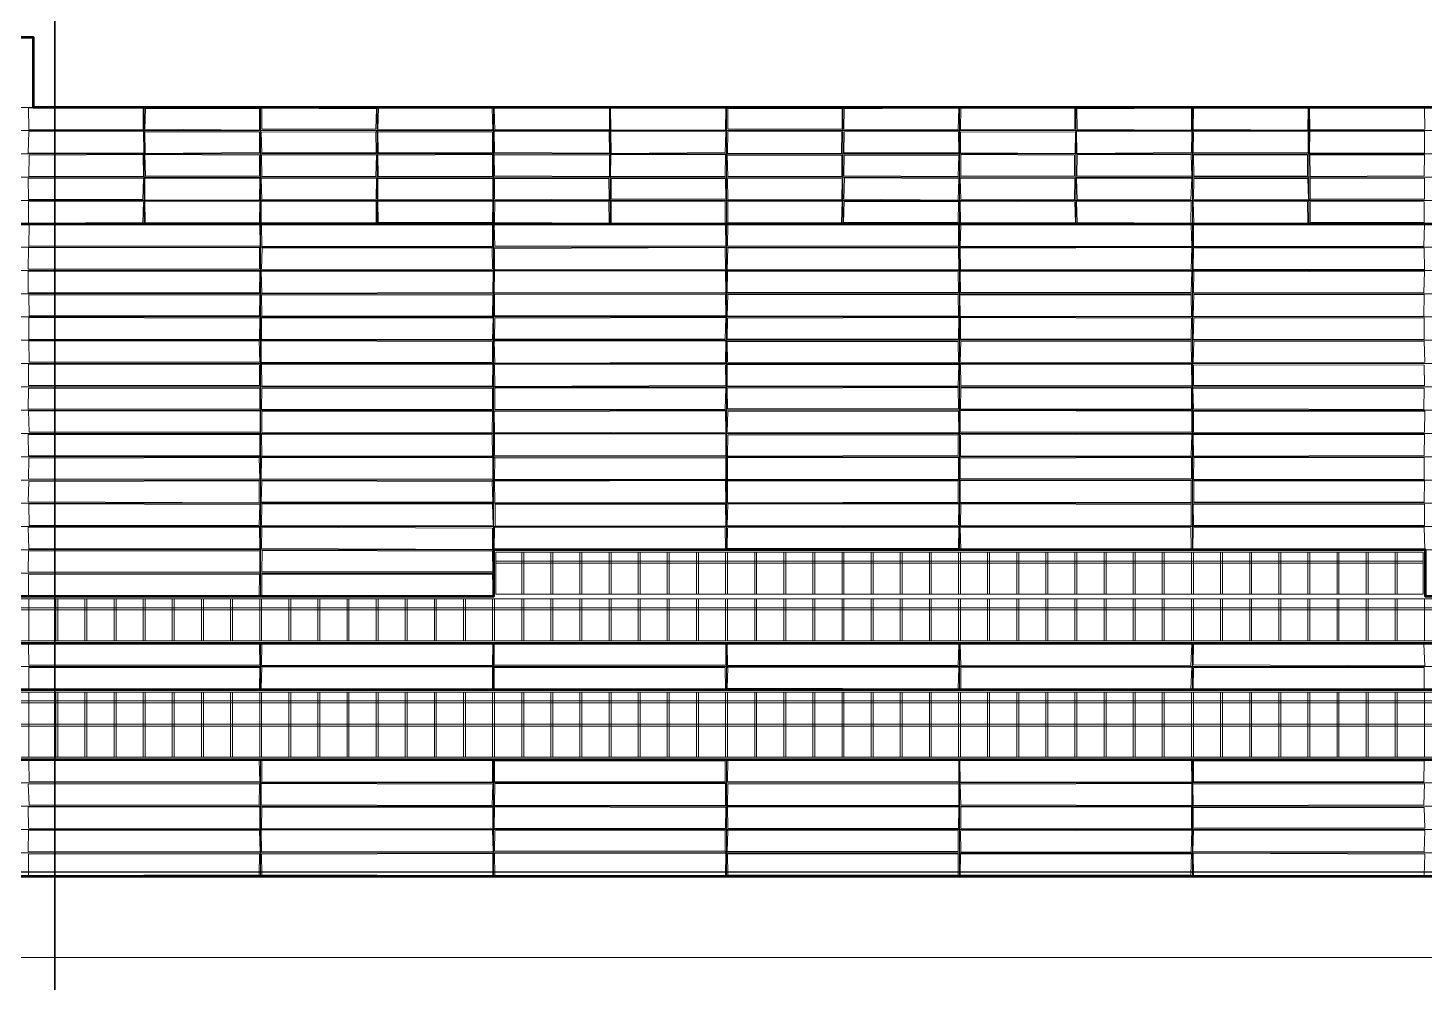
# Model space of a CAD drawing. Extents: x -50000 to 1632000, y -47600 to 308800.
# Drawn here: x 1126013 to 1197985, y -5714 to 43491 of the extents above; entities that cross this region are included whole.
import ezdxf

# ---------------------------------------------------------------- set-up
doc = ezdxf.new("R2010")
doc.units = 0
doc.header["$MEASUREMENT"] = 0
doc.layers.get('Defpoints').update_dxf_attribs({"color": 6})
doc.layers.add('2', color=7, linetype='Continuous')
doc.styles.get("Standard").update_dxf_attribs({"font": 'isocpeur.ttf'})
doc.dimstyles.get("Standard").update_dxf_attribs({"dimscale": 200, "dimtxt": 2.5, "dimasz": 1.5, "dimexe": 1.5, "dimexo": 5, "dimgap": 1, "dimtad": 1, "dimtoh": 1, "dimdec": 0, "dimrnd": 10, "dimzin": 0, "dimtxsty": 'Standard', "dimblk": 'OBLIQUE', "dimcen": 1, "dimdle": 1.5, "dimclrd": 256, "dimclre": 256, "dimclrt": 256, "dimadec": 0, "dimazin": 0, "dimtfac": 1, "dimtdec": 0, "dimtix": 1, "dimtmove": 0, "dimatfit": 3, "dimldrblk": 'NONE', "dimfxl": 1, "dimtolj": 1, "dimtzin": 0, "dimlwd": 18, "dimlwe": 18, "dimarcsym": 1})

# ---------------------------------------------------------------- blocks, each defined once
blk = doc.blocks.new('_Oblique')
at = {"color": 0, "linetype": 'ByBlock', "lineweight": -2}
blk.add_line((-0.5, -0.5), (0.5, 0.5), dxfattribs=at)
blk = doc.blocks.new('*D19')
at = {"layer": '2', "linetype": 'Continuous', "lineweight": 18, "transparency": 16777216}
blk.add_line((837700, -4400), (1240300, -4400), dxfattribs=at)
at = {"layer": 'Defpoints', "color": 0, "linetype": 'Continuous', "transparency": 16777216}
for p in [(1240000, 220000), (838000, 0), (1240000, -4400)]:
    blk.add_point(p, dxfattribs=at)
at = {"layer": '2', "linetype": 'Continuous', "lineweight": 18, "transparency": 16777216, "xscale": 300, "yscale": 300, "zscale": 300, "rotation": 180}
blk.add_blockref('_Oblique', (838000, -4400), dxfattribs=at)
at = {"layer": '2', "linetype": 'Continuous', "lineweight": 18, "transparency": 16777216, "xscale": 300, "yscale": 300, "zscale": 300}
blk.add_blockref('_Oblique', (1240000, -4400), dxfattribs=at)
at = {"layer": '2', "linetype": 'Continuous', "lineweight": 18, "transparency": 16777216, "insert": (1039000, -3950), "char_height": 500, "attachment_point": 5}
blk.add_mtext('\\A1;402000', dxfattribs=at)
blk = doc.blocks.new('_None')

msp = doc.modelspace()

# ---------------------------------------------------------------- linework, layer by layer
at = {"layer": '2', "color": 8, "linetype": 'Continuous', "lineweight": 13}
for p, q in [((1240000, 39400), (874000, 39400)), ((1132000, 33400), (1132000, 39400)), ((1138000, 39400), (1138000, 14200)), ((1144000, 33400), (1144000, 39400)), ((1150000, 14200), (1150000, 39400)), ((1156000, 33400), (1156000, 39400)), ((1162000, 39400), (1162000, 16600)), ((1168000, 33400), (1168000, 39400)), ((1174000, 39400), (1174000, 16600)), ((1180000, 33400), (1180000, 39400)), ((1186000, 39400), (1186000, 16600)), ((1192000, 33400), (1192000, 39400)), ((1240000, 38200), (838000, 38200)), ((1240000, 37000), (1120000, 37000)), ((1240000, 35800), (838000, 35800)), ((1240000, 34600), (838000, 34600)), ((1240000, 33400), (838000, 33400)), ((1240000, 32200), (838000, 32200)), ((1240000, 31000), (838000, 31000)), ((1240000, 29800), (838000, 29800)), ((1240000, 28600), (838000, 28600)), ((838000, 27400), (1240000, 27400)), ((1240000, 26200), (838000, 26200)), ((838000, 25000), (1240000, 25000)), ((1240000, 23800), (838000, 23800)), ((1240000, 22600), (838000, 22600)), ((838000, 21400), (1240000, 21400)), ((1240000, 20200), (838000, 20200)), ((838000, 19000), (1240000, 19000)), ((1240000, 17800), (838000, 17800)), ((1240000, 16600), (838000, 16600)), ((1150000, 15400), (1102000, 15400)), ((1102000, 14200), (1150000, 14200)), ((1240000, 11800), (838000, 11800)), ((1138000, 11800), (1138000, 9400)), ((1150000, 11800), (1150000, 9400)), ((1162000, 11800), (1162000, 9400)), ((1174000, 11800), (1174000, 9400)), ((1186000, 11800), (1186000, 9400)), ((1240000, 10600), (838000, 10600)), ((838000, 9400), (1240000, 9400)), ((1240000, 5800), (838000, 5800)), ((1138000, 5800), (1138000, -200)), ((1150000, 5800), (1150000, -200)), ((1162000, 5800), (1162000, -200)), ((1174000, 5800), (1174000, -200)), ((1186000, 5800), (1186000, -200)), ((1240000, 4600), (838000, 4600)), ((838000, 3400), (1240000, 3400)), ((1240000, 2200), (838000, 2200)), ((1240000, 1000), (838000, 1000)), ((838000, -200), (1240000, -200))]:
    msp.add_line(p, q, dxfattribs=at)
at = {"layer": '2', "color": 8, "linetype": 'Continuous', "lineweight": 9}
for p, q in [((1126039, 39367.3), (1131953.5, 39349)), ((1126053, 38244.1), (1126039, 39367.3)), ((1131951.1, 38250.3), (1131953.5, 39349)), ((1132025.9, 38274.9), (1132069, 39333.1)), ((1132069, 39333.1), (1137946.4, 39339.3)), ((1137949.4, 38227.2), (1137946.4, 39339.3)), ((1138057.5, 39363.9), (1143962.8, 39329.1)), ((1138061.9, 38268.1), (1138057.5, 39363.9)), ((1143928.7, 38269.6), (1143962.8, 39329.1)), ((1144034, 38268), (1144067.9, 39368.3)), ((1144067.9, 39368.3), (1149927.2, 39332.2)), ((1149959.8, 38234.4), (1149927.2, 39332.2)), ((1150036.7, 39341.2), (1155969.8, 39354.4)), ((1150058.2, 38234.1), (1150036.7, 39341.2)), ((1155966.3, 38246.7), (1155969.8, 39354.4)), ((1156027.3, 39361.4), (1161962.3, 39335.5)), ((1156043.5, 38230.5), (1156027.3, 39361.4)), ((1161951.4, 38237.1), (1161962.3, 39335.5)), ((1162059.5, 39342.7), (1167951.8, 39345.7)), ((1162071.4, 38269.8), (1162059.5, 39342.7)), ((1167954.3, 38271.5), (1167951.8, 39345.7)), ((1168046, 38267.2), (1168056.2, 39327.1)), ((1168056.2, 39327.1), (1173970.4, 39371.9)), ((1173929.6, 38236.3), (1173970.4, 39371.9)), ((1174050.4, 38233), (1174062.5, 39368.8)), ((1174062.5, 39368.8), (1179950.4, 39337)), ((1179946.5, 38267.8), (1179950.4, 39337)), ((1180048.9, 39327.4), (1185954.2, 39356.5)), ((1180065.1, 38251.9), (1180048.9, 39327.4)), ((1185949.7, 38232.5), (1185954.2, 39356.5)), ((1186031.7, 38261.6), (1186049, 39346.9)), ((1186049, 39346.9), (1191955.8, 39351.3)), ((1191953.2, 38231.4), (1191955.8, 39351.3)), ((1192030.2, 39370.7), (1197953.7, 39353.6)), ((1192053.5, 38233.4), (1192030.2, 39370.7)), ((1197970.2, 38270.5), (1197953.7, 39353.6)), ((1126030.5, 37034.3), (1126055.8, 38156.3)), ((1126053, 38244.1), (1131951.1, 38250.3)), ((1126055.8, 38156.3), (1131958.2, 38170.7)), ((1131974.1, 37061.7), (1131958.2, 38170.7)), ((1132025.9, 38274.9), (1137949.4, 38227.2)), ((1132031.5, 38133.2), (1137944.8, 38146.8)), ((1137946.3, 37072.3), (1137944.8, 38146.8)), ((1138061.9, 38268.1), (1143928.7, 38269.6)), ((1144000, 38200), (1143930.9, 38126.3)), ((1144034, 38268), (1149959.8, 38234.4)), ((1144038.1, 38135.3), (1149945.9, 38146.5)), ((1149947, 37051.2), (1149945.9, 38146.5)), ((1150032.3, 38166.2), (1155948.1, 38154.8)), ((1150049.6, 37074.4), (1150032.3, 38166.2)), ((1150058.2, 38234.1), (1155966.3, 38246.7)), ((1155962.8, 37046.2), (1155948.1, 38154.8)), ((1156043.5, 38230.5), (1161951.4, 38237.1)), ((1156047.2, 38151.3), (1161967.1, 38138.5)), ((1156064.2, 37026.5), (1156047.2, 38151.3)), ((1162056.7, 37025.7), (1162065.1, 38154.6)), ((1162065.1, 38154.6), (1167943.6, 38142.5)), ((1162071.4, 38269.8), (1167954.3, 38271.5)), ((1168046, 38267.2), (1173929.6, 38236.3)), ((1168064.5, 38143.2), (1173948.2, 38163.6)), ((1173970.5, 37054.9), (1173948.2, 38163.6)), ((1174050.4, 38233), (1179946.5, 38267.8)), ((1180030.3, 38172.8), (1185974.5, 38166.9)), ((1180039.6, 37025.7), (1180030.3, 38172.8)), ((1180065.1, 38251.9), (1185949.7, 38232.5)), ((1185958.9, 37067.9), (1185974.5, 38166.9)), ((1186031.7, 38261.6), (1191953.2, 38231.4)), ((1186037.5, 37068.7), (1186061.8, 38161.1)), ((1186061.8, 38161.1), (1191960.6, 38139.3)), ((1192026.3, 37038.6), (1192047.7, 38171.4)), ((1192047.7, 38171.4), (1197952, 38161.8)), ((1192053.5, 38233.4), (1197970.2, 38270.5)), ((1197951.7, 37032.4), (1197952, 38161.8)), ((1132054, 37026.4), (1132031.5, 38133.2)), ((1138027.4, 38144.8), (1143930.9, 38126.3)), ((1138059.4, 37064), (1138027.4, 38144.8)), ((1143959.7, 37060.2), (1143930.9, 38126.3)), ((1144052.4, 37053.2), (1144038.1, 38135.3)), ((1161933.7, 37073.6), (1161967.1, 38138.5)), ((1167927.4, 37028.4), (1167943.6, 38142.5)), ((1168037.7, 37050.8), (1168064.5, 38143.2)), ((1174048.8, 38140.7), (1179970.8, 38127.6)), ((1174049.9, 37059.9), (1174048.8, 38140.7)), ((1179955.9, 37029.1), (1179970.8, 38127.6)), ((1191964.9, 37059), (1191960.6, 38139.3)), ((1126030.5, 37034.3), (1131974.1, 37061.7)), ((1126056.1, 35834.2), (1126071.6, 36934.1)), ((1126071.6, 36934.1), (1131943.1, 36973.5)), ((1131962.7, 35847.4), (1131943.1, 36973.5)), ((1132034.9, 36966.1), (1137943.2, 36942.3)), ((1132062.5, 35855.4), (1132034.9, 36966.1)), ((1132054, 37026.4), (1137946.3, 37072.3)), ((1137948.6, 35870.4), (1137943.2, 36942.3)), ((1138048.2, 36951.9), (1143974.6, 36936.1)), ((1138056.9, 35835.9), (1138048.2, 36951.9)), ((1138059.4, 37064), (1143959.7, 37060.2)), ((1143935.1, 35847.4), (1143974.6, 36936.1)), ((1144032.2, 36935.5), (1149936.4, 36967)), ((1144052.3, 35851.2), (1144032.2, 36935.5)), ((1144052.4, 37053.2), (1149947, 37051.2)), ((1149940.4, 35830), (1149936.4, 36967)), ((1150026.3, 36947.7), (1155965.5, 36932.6)), ((1150052.2, 35871.6), (1150026.3, 36947.7)), ((1150049.6, 37074.4), (1155962.8, 37046.2)), ((1155968.4, 35844.3), (1155965.5, 36932.6)), ((1156028.8, 35830.8), (1156034.6, 36946.8)), ((1156034.6, 36946.8), (1161952.5, 36969.4)), ((1156064.2, 37026.5), (1161933.7, 37073.6)), ((1161935.5, 35862.3), (1161952.5, 36969.4)), ((1162038.4, 36929.1), (1167940.2, 36930.2)), ((1162062.8, 35855.8), (1162038.4, 36929.1)), ((1162056.7, 37025.7), (1167927.4, 37028.4)), ((1167932, 35845.7), (1167940.2, 36930.2)), ((1168037.7, 37050.8), (1173970.5, 37054.9)), ((1168040.5, 35871.8), (1168055.2, 36928.5)), ((1168055.2, 36928.5), (1173971.8, 36928.2)), ((1173928.7, 35828.8), (1173971.8, 36928.2)), ((1174049.9, 37059.9), (1179955.9, 37029.1)), ((1174063, 36964), (1179932.2, 36936.7)), ((1174070.5, 35850.7), (1174063, 36964)), ((1179930.1, 35870.6), (1179932.2, 36936.7)), ((1180038, 35864.3), (1180062.8, 36956.5)), ((1180039.6, 37025.7), (1185958.9, 37067.9)), ((1180062.8, 36956.5), (1185942.4, 36967.4)), ((1185966.2, 35862), (1185942.4, 36967.4)), ((1186037.5, 37068.7), (1191964.9, 37059)), ((1186049.5, 36952.1), (1191933.2, 36959.1)), ((1186065.4, 35852.6), (1186049.5, 36952.1)), ((1191933.5, 35856.7), (1191933.2, 36959.1)), ((1192026.3, 37038.6), (1197951.7, 37032.4)), ((1192049.1, 36959.4), (1197960.1, 36948.9)), ((1192067.7, 35828.9), (1192049.1, 36959.4)), ((1197930.9, 35865.1), (1197960.1, 36948.9)), ((1126029.8, 35745.5), (1131962.6, 35742.4)), ((1126047.3, 34651.8), (1126029.8, 35745.5)), ((1126056.1, 35834.2), (1131962.7, 35847.4)), ((1131937.6, 34657.4), (1131962.6, 35742.4)), ((1132026.3, 35753.3), (1137952.8, 35751.7)), ((1132035.3, 34626.6), (1132026.3, 35753.3)), ((1132062.5, 35855.4), (1137948.6, 35870.4)), ((1137944.1, 34636.6), (1137952.8, 35751.7)), ((1138034.1, 35753.8), (1143963.8, 35736)), ((1138065.5, 34642.4), (1138034.1, 35753.8)), ((1138056.9, 35835.9), (1143935.1, 35847.4)), ((1143954.1, 34672.9), (1143963.8, 35736)), ((1144031.4, 35730.4), (1149956.7, 35726.2)), ((1144032, 34668.6), (1144031.4, 35730.4)), ((1144052.3, 35851.2), (1149940.4, 35830)), ((1149957.2, 34651), (1149956.7, 35726.2)), ((1150045.2, 34664.2), (1150048.3, 35742.3)), ((1150048.3, 35742.3), (1155937.1, 35732.3)), ((1150052.2, 35871.6), (1155968.4, 35844.3)), ((1155960.8, 34633), (1155937.1, 35732.3)), ((1156028.8, 35830.8), (1161935.5, 35862.3)), ((1156058.5, 35740.2), (1161944, 35740.1)), ((1156062.4, 34666.6), (1156058.5, 35740.2)), ((1161956, 34666.1), (1161944, 35740.1)), ((1162051.8, 35737.8), (1167959.1, 35725.2)), ((1162058.9, 34640.1), (1162051.8, 35737.8)), ((1162062.8, 35855.8), (1167932, 35845.7)), ((1167935, 34639.1), (1167959.1, 35725.2)), ((1168040.5, 35871.8), (1173928.7, 35828.8)), ((1168048.6, 34663.1), (1168073, 35766)), ((1168073, 35766), (1173962.2, 35734.9)), ((1173940.2, 34625.1), (1173962.2, 35734.9)), ((1174030.1, 35755.7), (1179937.6, 35739.2)), ((1174069.9, 34645.2), (1174030.1, 35755.7)), ((1174070.5, 35850.7), (1179930.1, 35870.6)), ((1179934.2, 34632.3), (1179937.6, 35739.2)), ((1180030.8, 35743.8), (1185970.3, 35749.9)), ((1180069.6, 34633.1), (1180030.8, 35743.8)), ((1180038, 35864.3), (1185966.2, 35862)), ((1185926.8, 34650.9), (1185970.3, 35749.9)), ((1186063.3, 34659.7), (1186066.4, 35732.2)), ((1186065.4, 35852.6), (1191933.5, 35856.7)), ((1186066.4, 35732.2), (1191940.8, 35737.8)), ((1191974.8, 34669), (1191940.8, 35737.8)), ((1192067.7, 35828.9), (1197930.9, 35865.1)), ((1192070, 34671.9), (1192072.6, 35733.8)), ((1192072.6, 35733.8), (1197959.5, 35757)), ((1197947.3, 34668.6), (1197959.5, 35757)), ((1126035.2, 34553.8), (1131963.8, 34527.6)), ((1126042.1, 33439.1), (1126035.2, 34553.8)), ((1126047.3, 34651.8), (1131937.6, 34657.4)), ((1132035.3, 34626.6), (1137944.1, 34636.6)), ((1132036, 34574.6), (1137963.7, 34537.1)), ((1132049.4, 33452.2), (1132036, 34574.6)), ((1138027.6, 33461.6), (1138032.4, 34563.4)), ((1138032.4, 34563.4), (1143947.2, 34547)), ((1138065.5, 34642.4), (1143954.1, 34672.9)), ((1143957.9, 33442), (1143947.2, 34547)), ((1144032, 34668.6), (1149957.2, 34651)), ((1144038.1, 34572), (1149957.5, 34574.2)), ((1144052.4, 33467.9), (1144038.1, 34572)), ((1149935.8, 33461.1), (1149957.5, 34574.2)), ((1150045.2, 34664.2), (1155960.8, 34633)), ((1150054.5, 33472.7), (1150060.8, 34558.5)), ((1150060.8, 34558.5), (1155939.4, 34574.2)), ((1155949.2, 33426.5), (1155939.4, 34574.2)), ((1156050.6, 33427.7), (1156062.6, 34572.5)), ((1156062.4, 34666.6), (1161956, 34666.1)), ((1156062.6, 34572.5), (1161927.8, 34565.1)), ((1161933.3, 33451.7), (1161927.8, 34565.1)), ((1162058.9, 34640.1), (1167935, 34639.1)), ((1162059.1, 33449.5), (1162070.9, 34563.7)), ((1162070.9, 34563.7), (1167962.5, 34544)), ((1168030.6, 33470.3), (1168061.4, 34554.1)), ((1168048.6, 34663.1), (1173940.2, 34625.1)), ((1168061.4, 34554.1), (1173952.7, 34542)), ((1174027.8, 34563.1), (1179940.8, 34527.7)), ((1174050.4, 33460.2), (1174027.8, 34563.1)), ((1174069.9, 34645.2), (1179934.2, 34632.3)), ((1180035.1, 34570.8), (1185932.2, 34571.2)), ((1180065.2, 33470.7), (1180035.1, 34570.8)), ((1180069.6, 34633.1), (1185926.8, 34650.9)), ((1185926.4, 33440.7), (1185932.2, 34571.2)), ((1186039.6, 34554.5), (1191929.7, 34527.6)), ((1186072.7, 33428.2), (1186039.6, 34554.5)), ((1186063.3, 34659.7), (1191974.8, 34669)), ((1192000, 34600), (1191929.7, 34527.6)), ((1192000, 34600), (1192070, 34671.9)), ((1192069.2, 33469.1), (1192071.3, 34553.4)), ((1192070, 34671.9), (1197947.3, 34668.6)), ((1192071.3, 34553.4), (1197938.6, 34526.5)), ((1131932, 33464.4), (1131963.8, 34527.6)), ((1137935.3, 33465.8), (1137963.7, 34537.1)), ((1167926.7, 33471.5), (1167962.5, 34544)), ((1173931.8, 33471.2), (1173952.7, 34542)), ((1179969.7, 33446.9), (1179940.8, 34527.7)), ((1191950.1, 33443.6), (1191929.7, 34527.6)), ((1197944.7, 33466.7), (1197938.6, 34526.5)), ((1126042.1, 33439.1), (1131932, 33464.4)), ((1126062.2, 32250.2), (1126074.7, 33362.9)), ((1126074.7, 33362.9), (1137956.1, 33357.4)), ((1132049.4, 33452.2), (1137935.3, 33465.8)), ((1137967.9, 32258.7), (1137956.1, 33357.4)), ((1138027.6, 33461.6), (1143957.9, 33442)), ((1138042.9, 33363.6), (1149941.8, 33334.6)), ((1138060.5, 32233.4), (1138042.9, 33363.6)), ((1144052.4, 33467.9), (1149935.8, 33461.1)), ((1149952.2, 32236.9), (1149941.8, 33334.6)), ((1150031.9, 33370.1), (1161940.2, 33345.8)), ((1150062.8, 32268.2), (1150031.9, 33370.1)), ((1150054.5, 33472.7), (1155949.2, 33426.5)), ((1156050.6, 33427.7), (1161933.3, 33451.7)), ((1161968.8, 32253), (1161940.2, 33345.8)), ((1162049.3, 32260.7), (1162062.8, 33366.6)), ((1162059.1, 33449.5), (1167926.7, 33471.5)), ((1162062.8, 33366.6), (1173943.2, 33365.2)), ((1168000, 33400), (1167926.7, 33471.5)), ((1168030.6, 33470.3), (1173931.8, 33471.2)), ((1173958.3, 32247.5), (1173943.2, 33365.2)), ((1174030.2, 32228.5), (1174063.3, 33369.7)), ((1174050.4, 33460.2), (1179969.7, 33446.9)), ((1174063.3, 33369.7), (1185935.2, 33333.1)), ((1180065.2, 33470.7), (1185926.4, 33440.7)), ((1185969.3, 32227.3), (1185935.2, 33333.1)), ((1186049.2, 33327.4), (1197955.8, 33366)), ((1186049.2, 32239.2), (1186049.2, 33327.4)), ((1186072.7, 33428.2), (1191950.1, 33443.6)), ((1192069.2, 33469.1), (1197944.7, 33466.7)), ((1197925.6, 32255.3), (1197955.8, 33366)), ((1126030.2, 31065.4), (1126048.9, 32164)), ((1126048.9, 32164), (1137946.9, 32172.6)), ((1126062.2, 32250.2), (1137967.9, 32258.7)), ((1137938.4, 31061.6), (1137946.9, 32172.6)), ((1138052.5, 31041.6), (1138073.3, 32159.5)), ((1138060.5, 32233.4), (1149952.2, 32236.9)), ((1138073.3, 32159.5), (1149931.1, 32167.1)), ((1149947.9, 31054.9), (1149931.1, 32167.1)), ((1150046.2, 32131.2), (1161933.8, 32173.5)), ((1150050.7, 31037.3), (1150046.2, 32131.2)), ((1150062.8, 32268.2), (1161968.8, 32253)), ((1161952.3, 31041.4), (1161933.8, 32173.5)), ((1162027.6, 31032.9), (1162066.1, 32156.3)), ((1162049.3, 32260.7), (1173958.3, 32247.5)), ((1162066.1, 32156.3), (1173941.8, 32141.2)), ((1173969.5, 31027.7), (1173941.8, 32141.2)), ((1174030.2, 32228.5), (1185969.3, 32227.3)), ((1174042.6, 32142.4), (1185966.5, 32173)), ((1174058.3, 31033.7), (1174042.6, 32142.4)), ((1185932.1, 31051.5), (1185966.5, 32173)), ((1186043.1, 31054.6), (1186062.9, 32164.5)), ((1186049.2, 32239.2), (1197925.6, 32255.3)), ((1186062.9, 32164.5), (1197933.8, 32142.3)), ((1197958.3, 31046.8), (1197933.8, 32142.3)), ((1126029.9, 30952.9), (1126026.8, 29843)), ((1126026.8, 29843), (1126029.9, 30952.9)), ((1137963.6, 30961.4), (1126029.9, 30952.9)), ((1126029.9, 30952.9), (1137963.6, 30961.4)), ((1126030.2, 31065.4), (1137938.4, 31061.6)), ((1137939.3, 29843.7), (1137963.6, 30961.4)), ((1137939.3, 29843.7), (1137963.6, 30961.4)), ((1138027.5, 30955.7), (1149970.4, 30956.8)), ((1138058.9, 29828.5), (1138027.5, 30955.7)), ((1138052.5, 31041.6), (1149947.9, 31054.9)), ((1149969.6, 29858.8), (1149970.4, 30956.8)), ((1150029.9, 29851.9), (1150049.9, 30959.3)), ((1150049.9, 30959.3), (1161951.6, 30969.5)), ((1150050.7, 31037.3), (1161952.3, 31041.4)), ((1161969.7, 29864.8), (1161951.6, 30969.5)), ((1162027.3, 29857.5), (1162049.8, 30953)), ((1162027.6, 31032.9), (1173969.5, 31027.7)), ((1162049.8, 30953), (1173939.3, 30952.9)), ((1173944.9, 29863.7), (1173939.3, 30952.9)), ((1174030, 30964.2), (1185964.1, 30962)), ((1174047.9, 29865.1), (1174030, 30964.2)), ((1174058.3, 31033.7), (1185932.1, 31051.5)), ((1185934.5, 29861.1), (1185964.1, 30962)), ((1186000, 31000), (1186074.6, 30930.9)), ((1186043.1, 31054.6), (1197958.3, 31046.8)), ((1186074.6, 30930.9), (1197951.4, 30962.5)), ((1197928.5, 29837.8), (1197951.4, 30962.5)), ((1186060.4, 29860.8), (1186074.6, 30930.9)), ((1126026.8, 29843), (1137939.3, 29843.7)), ((1126026.8, 29843), (1137939.3, 29843.7)), ((1126060.3, 29745.7), (1137966, 29729.3)), ((1126067.4, 28666.9), (1126060.3, 29745.7)), ((1137940.6, 28660.5), (1137966, 29729.3)), ((1138041.6, 29737.3), (1149961.7, 29726.8)), ((1138059.4, 28641.1), (1138041.6, 29737.3)), ((1138058.9, 29828.5), (1149969.6, 29858.8)), ((1149941.8, 28643.5), (1149961.7, 29726.8)), ((1150029.9, 29851.9), (1161969.7, 29864.8)), ((1150040.8, 28662.2), (1150041.4, 29760.9)), ((1150041.4, 29760.9), (1161947.9, 29773)), ((1161970.6, 28662.5), (1161947.9, 29773)), ((1162027.3, 29857.5), (1173944.9, 29863.7)), ((1162037.6, 28641.6), (1162070.3, 29751.2)), ((1162070.3, 29751.2), (1173925.2, 29757.3)), ((1173942.8, 28657), (1173925.2, 29757.3)), ((1174025.8, 29738.2), (1185927.9, 29738.5)), ((1174037.6, 28631.8), (1174025.8, 29738.2)), ((1174047.9, 29865.1), (1185934.5, 29861.1)), ((1185945.8, 28631.6), (1185927.9, 29738.5)), ((1186044, 28637.3), (1186070.2, 29739.6)), ((1186060.4, 29860.8), (1197928.5, 29837.8)), ((1186070.2, 29739.6), (1197939.4, 29760.9)), ((1197930, 28630.4), (1197939.4, 29760.9)), ((1126056.9, 28567.8), (1137956.3, 28531.6)), ((1126059.6, 27433.7), (1126056.9, 28567.8)), ((1126067.4, 28666.9), (1137940.6, 28660.5)), ((1137945.9, 27457.5), (1137956.3, 28531.6)), ((1138040, 27436.2), (1138048.5, 28561.3)), ((1138048.5, 28561.3), (1149974.6, 28561.5)), ((1138059.4, 28641.1), (1149941.8, 28643.5)), ((1149951.8, 27464.2), (1149974.6, 28561.5)), ((1150040.8, 28662.2), (1161970.6, 28662.5)), ((1150045.4, 27456.8), (1150055.9, 28547.6)), ((1150055.9, 28547.6), (1161967.9, 28565.3)), ((1161927.1, 27454.3), (1161967.9, 28565.3)), ((1162037.6, 28641.6), (1173942.8, 28657)), ((1162040.1, 27462.9), (1162042.3, 28541.2)), ((1162042.3, 28541.2), (1173974.8, 28574.6)), ((1173953.4, 27460), (1173974.8, 28574.6)), ((1174037.6, 28631.8), (1185945.8, 28631.6)), ((1174045.5, 27457.1), (1174061.3, 28567.3)), ((1174061.3, 28567.3), (1185948.3, 28537.4)), ((1185937, 27456), (1185948.3, 28537.4)), ((1186042.7, 27433.5), (1186067.5, 28537.8)), ((1186044, 28637.3), (1197930, 28630.4)), ((1186067.5, 28537.8), (1197938.1, 28549.6)), ((1197941, 27460.9), (1197938.1, 28549.6)), ((1126050.6, 27373.4), (1137931.4, 27374)), ((1126072.9, 26265.3), (1126050.6, 27373.4)), ((1126059.6, 27433.7), (1137945.9, 27457.5)), ((1137953.8, 26275), (1137931.4, 27374)), ((1138030.2, 26250.8), (1138031.4, 27370.6)), ((1138031.4, 27370.6), (1149943.5, 27342.5)), ((1138040, 27436.2), (1149951.8, 27464.2)), ((1150030, 27358.5), (1161956.1, 27368.2)), ((1150070.3, 26228.2), (1150030, 27358.5)), ((1150045.4, 27456.8), (1161927.1, 27454.3)), ((1161942.2, 26259.8), (1161956.1, 27368.2)), ((1162040.1, 27462.9), (1173953.4, 27460)), ((1174045.5, 27457.1), (1185937, 27456)), ((1174067.4, 27336.2), (1185927.9, 27357.1)), ((1185948.4, 26251.3), (1185927.9, 27357.1)), ((1186042.7, 27433.5), (1197941, 27460.9)), ((1149951.3, 26250.4), (1149943.5, 27342.5)), ((1162026.7, 27338), (1173939, 27338.4)), ((1162056.6, 26273.6), (1162026.7, 27338)), ((1173949.7, 26260.7), (1173939, 27338.4)), ((1174040.2, 26266.1), (1174067.4, 27336.2)), ((1186040.7, 26257.9), (1186068, 27342.5)), ((1186068, 27342.5), (1197940.2, 27349.2)), ((1197968, 26271.3), (1197940.2, 27349.2)), ((1126045.2, 25067.7), (1126045.7, 26166.4)), ((1126045.7, 26166.4), (1137945.3, 26131.5)), ((1126072.9, 26265.3), (1137953.8, 26275)), ((1137937, 25064.5), (1137945.3, 26131.5)), ((1138030.2, 26250.8), (1149951.3, 26250.4)), ((1138047, 26171.9), (1149964, 26144.3)), ((1138055.8, 25055.8), (1138047, 26171.9)), ((1149951.9, 25030.9), (1149964, 26144.3)), ((1150054.8, 26150.4), (1161952.4, 26129.6)), ((1150064.5, 25027.2), (1150054.8, 26150.4)), ((1150070.3, 26228.2), (1161942.2, 26259.8)), ((1161955.7, 25073.6), (1161952.4, 26129.6)), ((1162030.8, 25049.1), (1162039, 26152.9)), ((1162039, 26152.9), (1173969.5, 26146.6)), ((1162056.6, 26273.6), (1173949.7, 26260.7)), ((1173937.3, 25040.9), (1173969.5, 26146.6)), ((1174040.2, 26266.1), (1185948.4, 26251.3)), ((1174057.7, 26146.8), (1185959.9, 26169.2)), ((1174064.9, 25067.1), (1174057.7, 26146.8)), ((1185962.7, 25050.6), (1185959.9, 26169.2)), ((1186040.7, 26257.9), (1197968, 26271.3)), ((1186052.5, 25066.3), (1186056.5, 26133.6)), ((1186056.5, 26133.6), (1197941.4, 26125.2)), ((1197952.8, 25068.8), (1197941.4, 26125.2)), ((1126027.6, 23859.1), (1126048.7, 24937)), ((1126045.2, 25067.7), (1137937, 25064.5)), ((1126048.7, 24937), (1137955.7, 24930.1)), ((1137961.7, 23863.2), (1137955.7, 24930.1)), ((1138040, 23834.1), (1138068.7, 24938.1)), ((1138055.8, 25055.8), (1149951.9, 25030.9)), ((1138068.7, 24938.1), (1149942.6, 24938)), ((1149941.4, 23847.2), (1149942.6, 24938)), ((1150057.3, 24955.9), (1161956.5, 24954.5)), ((1150061.9, 23844.2), (1150057.3, 24955.9)), ((1150064.5, 25027.2), (1161955.7, 25073.6)), ((1161928, 23839.6), (1161956.5, 24954.5)), ((1162030.8, 25049.1), (1173937.3, 25040.9)), ((1162031.1, 24927.4), (1173931.1, 24964.3)), ((1162044, 23868.8), (1162031.1, 24927.4)), ((1173943.3, 23860.7), (1173931.1, 24964.3)), ((1174054.9, 23846.8), (1174065.2, 24956.5)), ((1174064.9, 25067.1), (1185962.7, 25050.6)), ((1174065.2, 24956.5), (1185954.5, 24948.4)), ((1185953.4, 23844.1), (1185954.5, 24948.4)), ((1186026.4, 24927.5), (1197939.5, 24933.1)), ((1186059, 23863), (1186026.4, 24927.5)), ((1186052.5, 25066.3), (1197952.8, 25068.8)), ((1197926.6, 23841.9), (1197939.5, 24933.1)), ((1126027.6, 23859.1), (1137961.7, 23863.2)), ((1126035, 23757.2), (1137971.5, 23769.3)), ((1126071.1, 22665.2), (1126035, 23757.2)), ((1137970.7, 22670), (1137971.5, 23769.3)), ((1138040, 23834.1), (1149941.4, 23847.2)), ((1138063.3, 23752.9), (1149945.4, 23755.3)), ((1138064.4, 22640.4), (1138063.3, 23752.9)), ((1149931.8, 22626.7), (1149945.4, 23755.3)), ((1150036.7, 23735.4), (1161954.6, 23764.1)), ((1150061.9, 23844.2), (1161928, 23839.6)), ((1161967.9, 22664.6), (1161954.6, 23764.1)), ((1162044, 23868.8), (1173943.3, 23860.7)), ((1174034, 22671.2), (1174042.6, 23774.5)), ((1174042.6, 23774.5), (1185965.9, 23753.3)), ((1174054.9, 23846.8), (1185953.4, 23844.1)), ((1185971.6, 22663.8), (1185965.9, 23753.3)), ((1186047.6, 22653.2), (1186051.9, 23751.9)), ((1186051.9, 23751.9), (1197967, 23744.3)), ((1186059, 23863), (1197926.6, 23841.9)), ((1150054.7, 22635.3), (1150036.7, 23735.4)), ((1162035, 22672.5), (1162067.8, 23735.7)), ((1162067.8, 23735.7), (1173955.5, 23746.4)), ((1173962.1, 22639.8), (1173955.5, 23746.4)), ((1197958.6, 22668.9), (1197967, 23744.3)), ((1126029.8, 22547.3), (1137954.1, 22547.9)), ((1126033.8, 21439.8), (1126029.8, 22547.3)), ((1126071.1, 22665.2), (1137970.7, 22670)), ((1137963, 21442.2), (1137954.1, 22547.9)), ((1138044.8, 22555.9), (1149935.1, 22544.1)), ((1138059, 21432.7), (1138044.8, 22555.9)), ((1138064.4, 22640.4), (1149931.8, 22626.7)), ((1149950.9, 21429.3), (1149935.1, 22544.1)), ((1150048.1, 21465.3), (1150054.2, 22572.6)), ((1150054.2, 22572.6), (1161966.3, 22563.5)), ((1150054.7, 22635.3), (1161967.9, 22664.6)), ((1161964.9, 21440.6), (1161966.3, 22563.5)), ((1162035, 22672.5), (1173962.1, 22639.8)), ((1162062.7, 22534.3), (1162041.8, 21427.9)), ((1173932.8, 22525.5), (1162062.7, 22534.3)), ((1173925.8, 21459.8), (1173932.8, 22525.5)), ((1174000, 22600), (1173932.8, 22525.5)), ((1174034, 22671.2), (1185971.6, 22663.8)), ((1174055, 22529.4), (1185963.8, 22555.2)), ((1174058.6, 21436), (1174055, 22529.4)), ((1185932.2, 21448.1), (1185963.8, 22555.2)), ((1186037.9, 22546.5), (1197952.8, 22538.9)), ((1186048, 21430.4), (1186037.9, 22546.5)), ((1186047.6, 22653.2), (1197958.6, 22668.9)), ((1197934.2, 21469.8), (1197952.8, 22538.9)), ((1126033.8, 21439.8), (1137963, 21442.2)), ((1126037.6, 20265.7), (1126055.2, 21328.4)), ((1126055.2, 21328.4), (1137932.3, 21355.2)), ((1137952.4, 20246), (1137932.3, 21355.2)), ((1138035, 20257.6), (1138038, 21340.9)), ((1138038, 21340.9), (1149958.5, 21353.4)), ((1138059, 21432.7), (1149950.9, 21429.3)), ((1149962.9, 20243.2), (1149958.5, 21353.4)), ((1150000, 21400), (1150066.6, 21325)), ((1150046.7, 20225.1), (1150066.6, 21325)), ((1150048.1, 21465.3), (1161964.9, 21440.6)), ((1150066.6, 21325), (1161965.1, 21343.7)), ((1161970.8, 20226.8), (1161965.1, 21343.7)), ((1162041.8, 21427.9), (1173925.8, 21459.8)), ((1162041.9, 20231.2), (1162051.3, 21342.9)), ((1162051.3, 21342.9), (1173954.7, 21354.2)), ((1173956.7, 20237.3), (1173954.7, 21354.2)), ((1174038.6, 20265.2), (1174038.7, 21335.2)), ((1174038.7, 21335.2), (1185951, 21369.2)), ((1174058.6, 21436), (1185932.2, 21448.1)), ((1185960.3, 20267.3), (1185951, 21369.2)), ((1186048, 21430.4), (1197934.2, 21469.8)), ((1186061.7, 20249.3), (1186071.5, 21335.4)), ((1186071.5, 21335.4), (1197939.1, 21357)), ((1197939.7, 20228.6), (1197939.1, 21357)), ((1126037.6, 20265.7), (1137952.4, 20246)), ((1126056.3, 20127.8), (1137931.4, 20155.5)), ((1137932.3, 19031.7), (1137931.4, 20155.5)), ((1138029.2, 19068.2), (1138053.4, 20155.9)), ((1138035, 20257.6), (1149962.9, 20243.2)), ((1138053.4, 20155.9), (1149925.5, 20125.1)), ((1150000, 20200), (1149925.5, 20125.1)), ((1150039.8, 20138.7), (1161953.4, 20167.6)), ((1150046.7, 20225.1), (1161970.8, 20226.8)), ((1161965.2, 19031.3), (1161953.4, 20167.6)), ((1162041.9, 20231.2), (1173956.7, 20237.3)), ((1162052.4, 19032.9), (1162053.8, 20158.8)), ((1162053.8, 20158.8), (1173927.5, 20151.7)), ((1174029.7, 20174.4), (1185933.2, 20173.2)), ((1174034, 19035.5), (1174029.7, 20174.4)), ((1174038.6, 20265.2), (1185960.3, 20267.3)), ((1185943, 19039.2), (1185933.2, 20173.2)), ((1186061.7, 20249.3), (1197939.7, 20228.6)), ((1186066.9, 20153.8), (1197963.9, 20154.3)), ((1186071.1, 19063.1), (1186066.9, 20153.8)), ((1197933.3, 19057.8), (1197963.9, 20154.3)), ((1126027.6, 19071.1), (1126056.3, 20127.8)), ((1149953.1, 19060.9), (1149925.5, 20125.1)), ((1150068.7, 19049.1), (1150039.8, 20138.7)), ((1173929.9, 19066.7), (1173927.5, 20151.7)), ((1126027.6, 19071.1), (1137932.3, 19031.7)), ((1126060.3, 18971.6), (1137966.9, 18937.2)), ((1126069.6, 17866), (1126060.3, 18971.6)), ((1137930.1, 17857.4), (1137966.9, 18937.2)), ((1138029.2, 19068.2), (1149953.1, 19060.9)), ((1138040.7, 17856.6), (1138057.8, 18953.1)), ((1138057.8, 18953.1), (1149943.6, 18973.8)), ((1149970.2, 17871), (1149943.6, 18973.8)), ((1150068.7, 19049.1), (1161965.2, 19031.3)), ((1150073.7, 17835.5), (1150074.6, 18954)), ((1150074.6, 18954), (1161955.5, 18951)), ((1161968.5, 17827.4), (1161955.5, 18951)), ((1162034.7, 17863.8), (1162069, 18953.2)), ((1162052.4, 19032.9), (1173929.9, 19066.7)), ((1162069, 18953.2), (1173965.2, 18971.9)), ((1173950.1, 17867), (1173965.2, 18971.9)), ((1174034, 19035.5), (1185943, 19039.2)), ((1174055.1, 17858), (1174073.3, 18967.8)), ((1174073.3, 18967.8), (1185937.1, 18943.9)), ((1185937.2, 17845.4), (1185937.1, 18943.9)), ((1186039, 18939), (1197963.9, 18964)), ((1186057.1, 17865.6), (1186039, 18939)), ((1186071.1, 19063.1), (1197933.3, 19057.8)), ((1197953.1, 17865.7), (1197963.9, 18964)), ((1126028.2, 17763.3), (1137946.5, 17765.4)), ((1126063.3, 16647.3), (1126028.2, 17763.3)), ((1126069.6, 17866), (1137930.1, 17857.4)), ((1137951.4, 16649.2), (1137946.5, 17765.4)), ((1138040.7, 17856.6), (1149970.2, 17871)), ((1138048.2, 16672.5), (1138061.1, 17765.6)), ((1138061.1, 17765.6), (1149941.5, 17727.7)), ((1149941.5, 16625.2), (1149941.5, 17727.7)), ((1150025.4, 16659.6), (1150042.2, 17765.7)), ((1150042.2, 17765.7), (1161926.1, 17760.5)), ((1150073.7, 17835.5), (1161968.5, 17827.4)), ((1161939.3, 16672.5), (1161926.1, 17760.5)), ((1162034.6, 16667.7), (1162048.2, 17742.8)), ((1162034.7, 17863.8), (1173950.1, 17867)), ((1162048.2, 17742.8), (1173971.7, 17769.8)), ((1173957.3, 16668.9), (1173971.7, 17769.8)), ((1174036.4, 17737.8), (1185925.9, 17758.7)), ((1174069.2, 16637.4), (1174036.4, 17737.8)), ((1174055.1, 17858), (1185937.2, 17845.4)), ((1185941.2, 16667.8), (1185925.9, 17758.7)), ((1186026.7, 16643.2), (1186034.2, 17746)), ((1186034.2, 17746), (1197936.9, 17773.5)), ((1186057.1, 17865.6), (1197953.1, 17865.7)), ((1197968.5, 16642.3), (1197936.9, 17773.5)), ((1126063.3, 16647.3), (1137951.4, 16649.2)), ((1138048.2, 16672.5), (1149941.5, 16625.2)), ((1138056.5, 15474.3), (1138073.7, 16563.3)), ((1138073.7, 16563.3), (1149944.4, 16541.2)), ((1150025.4, 16659.6), (1161939.3, 16672.5)), ((1162034.6, 16667.7), (1173957.3, 16668.9)), ((1174069.2, 16637.4), (1185941.2, 16667.8)), ((1186026.7, 16643.2), (1197968.5, 16642.3)), ((1126032.1, 15472.8), (1126036.6, 16549.7)), ((1126036.6, 16549.7), (1137964.5, 16541.9)), ((1137966.2, 15461.8), (1137964.5, 16541.9)), ((1149961.8, 15474.1), (1149944.4, 16541.2)), ((1126032.1, 15472.8), (1137966.2, 15461.8)), ((1126041.2, 14262.5), (1126047.2, 15333.3)), ((1126047.2, 15333.3), (1137941.6, 15345.5)), ((1137926.8, 14225.5), (1137941.6, 15345.5)), ((1138056.5, 15474.3), (1149961.8, 15474.1)), ((1138060.1, 14228.6), (1138062.8, 15358.6)), ((1138062.8, 15358.6), (1149944.2, 15359.2)), ((1149971.7, 14240.3), (1149944.2, 15359.2)), ((1126041.2, 14262.5), (1137926.8, 14225.5)), ((1138060.1, 14228.6), (1149971.7, 14240.3)), ((1126046.4, 11750.9), (1137940.4, 11749.3)), ((1126055.3, 10669.9), (1126046.4, 11750.9)), ((1137961.3, 10658), (1137940.4, 11749.3)), ((1138039, 10640.2), (1138053.4, 11730.5)), ((1138053.4, 11730.5), (1149969.7, 11759.2)), ((1149944.3, 10643.2), (1149969.7, 11759.2)), ((1150030.9, 11741.7), (1161962.6, 11749)), ((1150033.2, 10668.7), (1150030.9, 11741.7)), ((1161960.1, 10656.9), (1161962.6, 11749)), ((1162026.6, 11729.5), (1173965.9, 11742.4)), ((1162042, 10638.8), (1162026.6, 11729.5)), ((1173935.5, 10648.6), (1173965.9, 11742.4)), ((1174040.4, 11753.4), (1185972.8, 11745.2)), ((1174067.5, 10627.6), (1174040.4, 11753.4)), ((1185926.7, 10626), (1185972.8, 11745.2)), ((1186036.4, 10672.3), (1186047.7, 11745.8)), ((1186047.7, 11745.8), (1197926, 11748.4)), ((1197973.4, 10629.2), (1197926, 11748.4)), ((1126053.1, 10533.9), (1137952.3, 10541)), ((1126064.4, 9468.7), (1126053.1, 10533.9)), ((1126055.3, 10669.9), (1137961.3, 10658)), ((1137933.8, 9428.8), (1137952.3, 10541)), ((1138027, 9459.4), (1138069.9, 10569.7)), ((1138039, 10640.2), (1149944.3, 10643.2)), ((1138069.9, 10569.7), (1149950.4, 10566.9)), ((1149940, 9429.8), (1149950.4, 10566.9)), ((1150029.6, 9460.8), (1150032.3, 10536.9)), ((1150032.3, 10536.9), (1161934, 10535)), ((1150033.2, 10668.7), (1161960.1, 10656.9)), ((1161940.5, 9433.7), (1161934, 10535)), ((1162000, 10600), (1162071.2, 10527.4)), ((1162026.9, 9474.2), (1162071.2, 10527.4)), ((1162042, 10638.8), (1173935.5, 10648.6)), ((1162071.2, 10527.4), (1173963.2, 10566.3)), ((1173929.2, 9443.9), (1173963.2, 10566.3)), ((1174064.3, 10538.2), (1185968.4, 10567.3)), ((1174066.2, 9431.7), (1174064.3, 10538.2)), ((1174067.5, 10627.6), (1185926.7, 10626)), ((1185925.6, 9444.7), (1185968.4, 10567.3)), ((1186036.4, 10672.3), (1197973.4, 10629.2)), ((1186041, 9441.2), (1186050.8, 10534.1)), ((1186050.8, 10534.1), (1197939.3, 10549.9)), ((1197936.3, 9458.1), (1197939.3, 10549.9)), ((1126064.4, 9468.7), (1137933.8, 9428.8)), ((1138027, 9459.4), (1149940, 9429.8)), ((1150029.6, 9460.8), (1161940.5, 9433.7)), ((1162026.9, 9474.2), (1173929.2, 9443.9)), ((1174066.2, 9431.7), (1185925.6, 9444.7)), ((1186041, 9441.2), (1197936.3, 9458.1)), ((1138063.8, 5738.7), (1149948.9, 5765.5)), ((1149949.7, 4635.5), (1149948.9, 5765.5)), ((1162058.4, 4661.9), (1162069.1, 5761.7)), ((1162069.1, 5761.7), (1173974.8, 5758.8)), ((1173963.4, 4649.2), (1173974.8, 5758.8)), ((1126066.9, 5727.4), (1137925.4, 5752.8)), ((1126071.4, 4668.8), (1126066.9, 5727.4)), ((1137963.7, 4654.3), (1137925.4, 5752.8)), ((1138054.8, 4639.6), (1138063.8, 5738.7)), ((1150046.6, 5728.3), (1161929.1, 5739.1)), ((1150054.5, 4647.5), (1150046.6, 5728.3)), ((1161934.2, 4650.1), (1161929.1, 5739.1)), ((1174025.3, 5728.5), (1185957.8, 5743.3)), ((1174029.1, 4629), (1174025.3, 5728.5)), ((1185962.9, 4631.2), (1185957.8, 5743.3)), ((1186049.9, 5729.6), (1197931.1, 5740.8)), ((1186062.2, 4644.1), (1186049.9, 5729.6)), ((1197926.6, 4655.2), (1197931.1, 5740.8)), ((1126030.5, 4537.2), (1137943.5, 4543.5)), ((1126074.3, 3465.2), (1126030.5, 4537.2)), ((1126071.4, 4668.8), (1137963.7, 4654.3)), ((1137925.2, 3455.6), (1137943.5, 4543.5)), ((1138029.3, 4567.9), (1149965.3, 4539.2)), ((1138035.3, 3464.5), (1138029.3, 4567.9)), ((1138054.8, 4639.6), (1149949.7, 4635.5)), ((1149934.1, 3426.6), (1149965.3, 4539.2)), ((1150047.6, 3427.4), (1150060.5, 4557.6)), ((1150054.5, 4647.5), (1161934.2, 4650.1)), ((1150060.5, 4557.6), (1161955.4, 4571.3)), ((1161952.7, 3437.2), (1161955.4, 4571.3)), ((1162045.8, 3440.2), (1162064.8, 4530.7)), ((1162058.4, 4661.9), (1173963.4, 4649.2)), ((1162064.8, 4530.7), (1173961.5, 4550.3)), ((1173964.4, 3432.1), (1173961.5, 4550.3)), ((1174029.1, 4629), (1185962.9, 4631.2)), ((1174030.8, 4538), (1185963.9, 4564.1)), ((1174061.9, 3469.1), (1174030.8, 4538)), ((1185970.7, 3431), (1185963.9, 4564.1)), ((1186027.3, 4538.4), (1197963.7, 4553.4)), ((1186031.8, 3437.3), (1186027.3, 4538.4)), ((1186062.2, 4644.1), (1197926.6, 4655.2)), ((1197930, 3470.2), (1197963.7, 4553.4)), ((1126027.2, 3352.2), (1137957.4, 3357.7)), ((1126045, 2263.9), (1126027.2, 3352.2)), ((1126074.3, 3465.2), (1137925.2, 3455.6)), ((1137950.6, 2245.1), (1137957.4, 3357.7)), ((1138035.3, 3464.5), (1149934.1, 3426.6)), ((1138046.4, 2235.5), (1138054.1, 3345.8)), ((1138054.1, 3345.8), (1149959.1, 3345.9)), ((1149962, 2248.6), (1149959.1, 3345.9)), ((1150026.4, 2243.2), (1150042, 3370.6)), ((1150042, 3370.6), (1161967.8, 3330.1)), ((1150047.6, 3427.4), (1161952.7, 3437.2)), ((1161943.9, 2244.6), (1161967.8, 3330.1)), ((1162045.8, 3440.2), (1173964.4, 3432.1)), ((1162055.2, 3371), (1173959.7, 3351)), ((1162074.7, 2243.3), (1162055.2, 3371)), ((1173944.9, 2244), (1173959.7, 3351)), ((1174061.9, 3469.1), (1185970.7, 3431)), ((1174068.2, 3352.7), (1185946.4, 3363.2)), ((1174075, 2256.5), (1174068.2, 3352.7)), ((1185950.5, 2234.3), (1185946.4, 3363.2)), ((1186031, 3336.3), (1197946.6, 3331)), ((1186036.4, 2257.3), (1186031, 3336.3)), ((1186031.8, 3437.3), (1197930, 3470.2)), ((1197972.5, 2266.5), (1197946.6, 3331)), ((1126025.2, 1061.4), (1126040.5, 2164.1)), ((1126040.5, 2164.1), (1137949.4, 2150.1)), ((1126045, 2263.9), (1137950.6, 2245.1)), ((1138025.4, 2164.1), (1149945.6, 2171.3)), ((1138048.6, 1047.9), (1138025.4, 2164.1)), ((1138046.4, 2235.5), (1149962, 2248.6)), ((1149974, 1066.3), (1149945.6, 2171.3)), ((1150026.4, 2243.2), (1161943.9, 2244.6)), ((1150069, 2132.1), (1161933, 2164.5)), ((1161928.4, 1074.7), (1161933, 2164.5)), ((1162000, 2200), (1162072.3, 2125.2)), ((1162072.3, 2125.2), (1173928.5, 2161.5)), ((1162074.7, 2243.3), (1173944.9, 2244)), ((1173935.6, 1069.1), (1173928.5, 2161.5)), ((1174075, 2256.5), (1185950.5, 2234.3)), ((1186036.4, 2257.3), (1197972.5, 2266.5)), ((1137974.9, 1043), (1137949.4, 2150.1)), ((1150044.6, 1071.9), (1150069, 2132.1)), ((1162028.2, 1065.4), (1162072.3, 2125.2)), ((1174059, 2134.4), (1185966.2, 2155.4)), ((1174065.6, 1048), (1174059, 2134.4)), ((1185936.3, 1026.4), (1185966.2, 2155.4)), ((1186028.4, 1061.8), (1186063.7, 2154.6)), ((1186063.7, 2154.6), (1197967.8, 2149.7)), ((1197946.5, 1050.7), (1197967.8, 2149.7)), ((1126025.2, 1061.4), (1137974.9, 1043)), ((1126043.8, 925), (1137941.8, 949.9)), ((1126046.6, -173.8), (1126043.8, 925)), ((1137928.3, -131.1), (1137941.8, 949.9)), ((1138048.3, 932.2), (1149960.6, 966.1)), ((1138058.4, -141.3), (1138048.3, 932.2)), ((1138048.6, 1047.9), (1149974, 1066.3)), ((1149956.9, -169.1), (1149960.6, 966.1)), ((1150038.8, 962.5), (1161963.5, 974.4)), ((1150058.2, -165.3), (1150038.8, 962.5)), ((1150044.6, 1071.9), (1161928.4, 1074.7)), ((1162000, 1000), (1161928.4, 1074.7)), ((1161955.2, -162.4), (1161963.5, 974.4)), ((1162028.2, 1065.4), (1173935.6, 1069.1)), ((1162055.1, 947.8), (1173931.4, 946.1)), ((1162074, -142.6), (1162055.1, 947.8)), ((1173925, -156.7), (1173931.4, 946.1)), ((1174044.3, -159.6), (1174053.2, 949.2)), ((1174053.2, 949.2), (1185949.5, 943)), ((1174065.6, 1048), (1185936.3, 1026.4)), ((1185925.1, -138.8), (1185949.5, 943)), ((1186028.4, 1061.8), (1197946.5, 1050.7)), ((1186041.8, 971.5), (1197972.3, 926.6)), ((1186063.5, -155.3), (1186041.8, 971.5)), ((1197930.2, -164.8), (1197972.3, 926.6)), ((1126046.6, -173.8), (1137928.3, -131.1)), ((1138058.4, -141.3), (1149956.9, -169.1)), ((1150058.2, -165.3), (1161955.2, -162.4)), ((1162074, -142.6), (1173925, -156.7)), ((1174044.3, -159.6), (1185925.1, -138.8)), ((1186063.5, -155.3), (1197930.2, -164.8))]:
    msp.add_line(p, q, dxfattribs=at)
at = {"layer": '2', "linetype": 'Continuous', "lineweight": 20}
for p, q in [((1197880, 16480), (1150120, 16480)), ((1150120, 16480), (1150120, 14320)), ((1150120, 16020), (1197880, 16020)), ((1150120, 15920), (1197880, 15920)), ((1151450, 14320), (1151450, 16480)), ((1151550, 16480), (1151550, 14320)), ((1152950, 14320), (1152950, 16480)), ((1153050, 16480), (1153050, 14320)), ((1154450, 14320), (1154450, 16480)), ((1154550, 16480), (1154550, 14320)), ((1155950, 14320), (1155950, 16480)), ((1156050, 16480), (1156050, 14320)), ((1157450, 14320), (1157450, 16480)), ((1157550, 16480), (1157550, 14320)), ((1158950, 14320), (1158950, 16480)), ((1159050, 16480), (1159050, 14320)), ((1160450, 14320), (1160450, 16480)), ((1160550, 16480), (1160550, 14320)), ((1161950, 14320), (1161950, 16480)), ((1162050, 16480), (1162050, 14320)), ((1163450, 14320), (1163450, 16480)), ((1163550, 16480), (1163550, 14320)), ((1164950, 14320), (1164950, 16480)), ((1165050, 16480), (1165050, 14320)), ((1166450, 14320), (1166450, 16480)), ((1166550, 16480), (1166550, 14320)), ((1167950, 14320), (1167950, 16480)), ((1168050, 16480), (1168050, 14320)), ((1169450, 14320), (1169450, 16480)), ((1169550, 16480), (1169550, 14320)), ((1170950, 14320), (1170950, 16480)), ((1171050, 16480), (1171050, 14320)), ((1172450, 14320), (1172450, 16480)), ((1172550, 16480), (1172550, 14320)), ((1173950, 14320), (1173950, 16480)), ((1174050, 16480), (1174050, 14320)), ((1175450, 14320), (1175450, 16480)), ((1175550, 16480), (1175550, 14320)), ((1176950, 14320), (1176950, 16480)), ((1177050, 16480), (1177050, 14320)), ((1178450, 14320), (1178450, 16480)), ((1178550, 16480), (1178550, 14320)), ((1179950, 14320), (1179950, 16480)), ((1180050, 16480), (1180050, 14320)), ((1181450, 14320), (1181450, 16480)), ((1181550, 16480), (1181550, 14320)), ((1182950, 14320), (1182950, 16480)), ((1183050, 16480), (1183050, 14320)), ((1184450, 14320), (1184450, 16480)), ((1184550, 16480), (1184550, 14320)), ((1185950, 14320), (1185950, 16480)), ((1186050, 16480), (1186050, 14320)), ((1187450, 14320), (1187450, 16480)), ((1187550, 16480), (1187550, 14320)), ((1188950, 14320), (1188950, 16480)), ((1189050, 16480), (1189050, 14320)), ((1190450, 14320), (1190450, 16480)), ((1190550, 16480), (1190550, 14320)), ((1191950, 14320), (1191950, 16480)), ((1192050, 16480), (1192050, 14320)), ((1193450, 14320), (1193450, 16480)), ((1193550, 16480), (1193550, 14320)), ((1194950, 14320), (1194950, 16480)), ((1195050, 16480), (1195050, 14320)), ((1196450, 14320), (1196450, 16480)), ((1196550, 16480), (1196550, 14320)), ((1197880, 14320), (1197880, 16480)), ((837970, 14080), (1233880, 14080)), ((1126050, 11920), (1126050, 14080)), ((1127450, 14080), (1127450, 11920)), ((1127550, 11920), (1127550, 14080)), ((1128950, 14080), (1128950, 11920)), ((1129050, 11920), (1129050, 14080)), ((1130450, 14080), (1130450, 11920)), ((1130550, 11920), (1130550, 14080)), ((1131950, 14080), (1131950, 11920)), ((1132050, 11920), (1132050, 14080)), ((1133450, 14080), (1133450, 11920)), ((1133550, 11920), (1133550, 14080)), ((1134950, 14080), (1134950, 11920)), ((1135050, 11920), (1135050, 14080)), ((1136450, 14080), (1136450, 11920)), ((1136550, 11920), (1136550, 14080)), ((1137950, 14080), (1137950, 11920)), ((1138050, 11920), (1138050, 14080)), ((1139450, 14080), (1139450, 11920)), ((1139550, 11920), (1139550, 14080)), ((1140950, 14080), (1140950, 11920)), ((1141050, 11920), (1141050, 14080)), ((1142450, 14080), (1142450, 11920)), ((1142550, 11920), (1142550, 14080)), ((1143950, 14080), (1143950, 11920)), ((1144050, 11920), (1144050, 14080)), ((1145450, 14080), (1145450, 11920)), ((1145550, 11920), (1145550, 14080)), ((1146950, 14080), (1146950, 11920)), ((1147050, 11920), (1147050, 14080)), ((1148450, 14080), (1148450, 11920)), ((1148550, 11920), (1148550, 14080)), ((1149950, 14080), (1149950, 11920)), ((1150050, 11920), (1150050, 14080)), ((1150120, 14320), (1197880, 14320)), ((1151450, 14080), (1151450, 11920)), ((1151550, 11920), (1151550, 14080)), ((1152950, 14080), (1152950, 11920)), ((1153050, 11920), (1153050, 14080)), ((1154450, 14080), (1154450, 11920)), ((1154550, 11920), (1154550, 14080)), ((1155950, 14080), (1155950, 11920)), ((1156050, 11920), (1156050, 14080)), ((1157450, 14080), (1157450, 11920)), ((1157550, 11920), (1157550, 14080)), ((1158950, 14080), (1158950, 11920)), ((1159050, 11920), (1159050, 14080)), ((1160450, 14080), (1160450, 11920)), ((1160550, 11920), (1160550, 14080)), ((1161950, 14080), (1161950, 11920)), ((1162050, 11920), (1162050, 14080)), ((1163450, 14080), (1163450, 11920)), ((1163550, 11920), (1163550, 14080)), ((1164950, 14080), (1164950, 11920)), ((1165050, 11920), (1165050, 14080)), ((1166450, 14080), (1166450, 11920)), ((1166550, 11920), (1166550, 14080)), ((1167950, 14080), (1167950, 11920)), ((1168050, 11920), (1168050, 14080)), ((1169450, 14080), (1169450, 11920)), ((1169550, 11920), (1169550, 14080)), ((1170950, 14080), (1170950, 11920)), ((1171050, 11920), (1171050, 14080)), ((1172450, 14080), (1172450, 11920)), ((1172550, 11920), (1172550, 14080)), ((1173950, 14080), (1173950, 11920)), ((1174050, 11920), (1174050, 14080)), ((1175450, 14080), (1175450, 11920)), ((1175550, 11920), (1175550, 14080)), ((1176950, 14080), (1176950, 11920)), ((1177050, 11920), (1177050, 14080)), ((1178450, 14080), (1178450, 11920)), ((1178550, 11920), (1178550, 14080)), ((1179950, 14080), (1179950, 11920)), ((1180050, 11920), (1180050, 14080)), ((1181450, 14080), (1181450, 11920)), ((1181550, 11920), (1181550, 14080)), ((1182950, 14080), (1182950, 11920)), ((1183050, 11920), (1183050, 14080)), ((1184450, 14080), (1184450, 11920)), ((1184550, 11920), (1184550, 14080)), ((1185950, 14080), (1185950, 11920)), ((1186050, 11920), (1186050, 14080)), ((1187450, 14080), (1187450, 11920)), ((1187550, 11920), (1187550, 14080)), ((1188950, 14080), (1188950, 11920)), ((1189050, 11920), (1189050, 14080)), ((1190450, 14080), (1190450, 11920)), ((1190550, 11920), (1190550, 14080)), ((1191950, 14080), (1191950, 11920)), ((1192050, 11920), (1192050, 14080)), ((1193450, 14080), (1193450, 11920)), ((1193550, 11920), (1193550, 14080)), ((1194950, 14080), (1194950, 11920)), ((1195050, 11920), (1195050, 14080)), ((1196450, 14080), (1196450, 11920)), ((1196550, 11920), (1196550, 14080)), ((1197950, 14080), (1197950, 11920)), ((837970, 13620), (1233880, 13620)), ((837970, 13520), (1233880, 13520)), ((1233880, 11920), (837970, 11920)), ((837970, 9280), (1233880, 9280)), ((837970, 8820), (1233880, 8820)), ((837970, 8720), (1233880, 8720)), ((1126050, 5920), (1126050, 9280)), ((1127450, 9280), (1127450, 5920)), ((1127550, 5920), (1127550, 9280)), ((1128950, 9280), (1128950, 5920)), ((1129050, 5920), (1129050, 9280)), ((1130450, 9280), (1130450, 5920)), ((1130550, 5920), (1130550, 9280)), ((1131950, 9280), (1131950, 5920)), ((1132050, 5920), (1132050, 9280)), ((1133450, 9280), (1133450, 5920)), ((1133550, 5920), (1133550, 9280)), ((1134950, 9280), (1134950, 5920)), ((1135050, 5920), (1135050, 9280)), ((1136450, 9280), (1136450, 5920)), ((1136550, 5920), (1136550, 9280)), ((1137950, 9280), (1137950, 5920)), ((1138050, 5920), (1138050, 9280)), ((1139450, 9280), (1139450, 5920)), ((1139550, 5920), (1139550, 9280)), ((1140950, 9280), (1140950, 5920)), ((1141050, 5920), (1141050, 9280)), ((1142450, 9280), (1142450, 5920)), ((1142550, 5920), (1142550, 9280)), ((1143950, 9280), (1143950, 5920)), ((1144050, 5920), (1144050, 9280)), ((1145450, 9280), (1145450, 5920)), ((1145550, 5920), (1145550, 9280)), ((1146950, 9280), (1146950, 5920)), ((1147050, 5920), (1147050, 9280)), ((1148450, 9280), (1148450, 5920)), ((1148550, 5920), (1148550, 9280)), ((1149950, 9280), (1149950, 5920)), ((1150050, 5920), (1150050, 9280)), ((1151450, 9280), (1151450, 5920)), ((1151550, 5920), (1151550, 9280)), ((1152950, 9280), (1152950, 5920)), ((1153050, 5920), (1153050, 9280)), ((1154450, 9280), (1154450, 5920)), ((1154550, 5920), (1154550, 9280)), ((1155950, 9280), (1155950, 5920)), ((1156050, 5920), (1156050, 9280)), ((1157450, 9280), (1157450, 5920)), ((1157550, 5920), (1157550, 9280)), ((1158950, 9280), (1158950, 5920)), ((1159050, 5920), (1159050, 9280)), ((1160450, 9280), (1160450, 5920)), ((1160550, 5920), (1160550, 9280)), ((1161950, 9280), (1161950, 5920)), ((1162050, 5920), (1162050, 9280)), ((1163450, 9280), (1163450, 5920)), ((1163550, 5920), (1163550, 9280)), ((1164950, 9280), (1164950, 5920)), ((1165050, 5920), (1165050, 9280)), ((1166450, 9280), (1166450, 5920)), ((1166550, 5920), (1166550, 9280)), ((1167950, 9280), (1167950, 5920)), ((1168050, 5920), (1168050, 9280)), ((1169450, 9280), (1169450, 5920)), ((1169550, 5920), (1169550, 9280)), ((1170950, 9280), (1170950, 5920)), ((1171050, 5920), (1171050, 9280)), ((1172450, 9280), (1172450, 5920)), ((1172550, 5920), (1172550, 9280)), ((1173950, 9280), (1173950, 5920)), ((1174050, 5920), (1174050, 9280)), ((1175450, 9280), (1175450, 5920)), ((1175550, 5920), (1175550, 9280)), ((1176950, 9280), (1176950, 5920)), ((1177050, 5920), (1177050, 9280)), ((1178450, 9280), (1178450, 5920)), ((1178550, 5920), (1178550, 9280)), ((1179950, 9280), (1179950, 5920)), ((1180050, 5920), (1180050, 9280)), ((1181450, 9280), (1181450, 5920)), ((1181550, 5920), (1181550, 9280)), ((1182950, 9280), (1182950, 5920)), ((1183050, 5920), (1183050, 9280)), ((1184450, 9280), (1184450, 5920)), ((1184550, 5920), (1184550, 9280)), ((1185950, 9280), (1185950, 5920)), ((1186050, 5920), (1186050, 9280)), ((1187450, 9280), (1187450, 5920)), ((1187550, 5920), (1187550, 9280)), ((1188950, 9280), (1188950, 5920)), ((1189050, 5920), (1189050, 9280)), ((1190450, 9280), (1190450, 5920)), ((1190550, 5920), (1190550, 9280)), ((1191950, 9280), (1191950, 5920)), ((1192050, 5920), (1192050, 9280)), ((1193450, 9280), (1193450, 5920)), ((1193550, 5920), (1193550, 9280)), ((1194950, 9280), (1194950, 5920)), ((1195050, 5920), (1195050, 9280)), ((1196450, 9280), (1196450, 5920)), ((1196550, 5920), (1196550, 9280)), ((1197950, 9280), (1197950, 5920)), ((837970, 7620), (1233880, 7620)), ((837970, 7520), (1233880, 7520)), ((1233880, 5920), (837970, 5920))]:
    msp.add_line(p, q, dxfattribs=at)
at = {"layer": '2', "linetype": 'Continuous', "lineweight": 100}
msp.add_line((826134, -200), (1254849.7, -200), dxfattribs=at)
at = {"layer": '2', "linetype": 'Continuous', "lineweight": 70}
for points in [[(1254849.7, 38800), (1240300, 38800), (1240300, 39400), (1126300, 39400), (1126300, 43000), (1114300, 43000)], [(837700, -200), (837700, 5800), (837850, 5800), (837850, 9400), (837700, 9400), (837700, 11800), (837850, 11800), (837850, 14200), (837700, 14200), (837700, 33400), (1240000, 33400), (1240000, -200)], [(837850, 11800), (1234000, 11800), (1234000, 14200), (1198000, 14200), (1198000, 16600), (1150000, 16600), (1150000, 14200), (1102000, 14200), (1102000, 16600), (1054000, 16600), (1054000, 14200), (1006000, 14200), (1006000, 16600), (958000, 16600), (958000, 14200), (910000, 14200), (910000, 16600), (862000, 16600), (862000, 14200), (837850, 14200)], [(837850, 5800), (1234000, 5800), (1234000, 9400), (837850, 9400)]]:
    msp.add_lwpolyline(points, dxfattribs=at)
at = {"layer": 'Defpoints'}
msp.add_line((1632000, 0), (-50000, 0), dxfattribs=at)
for points in [[(959200, -47600), (1127400, -47600), (1127400, 71200), (959200, 71200)], [(1127400, -47600), (1295600, -47600), (1295600, 71200), (1127400, 71200)]]:
    msp.add_lwpolyline(points, close=True, dxfattribs=at)

# ---------------------------------------------------------------- dimensions: what is measured, and where the dimension line sits
at = {"layer": '2', "linetype": 'Continuous', "lineweight": 18}
dim = msp.add_linear_dim(base=(1240000, -4400), p1=(838000, 0), p2=(1240000, 220000), dimstyle='Standard', override={"dimse1": 1, "dimse2": 1, "dimsd1": 0, "dimsd2": 0}, dxfattribs=at)
dim.commit()
dim.dimension.update_dxf_attribs({"geometry": '*D19', "text_midpoint": (1039000, -3950)})

doc.saveas('drawing.dxf')
